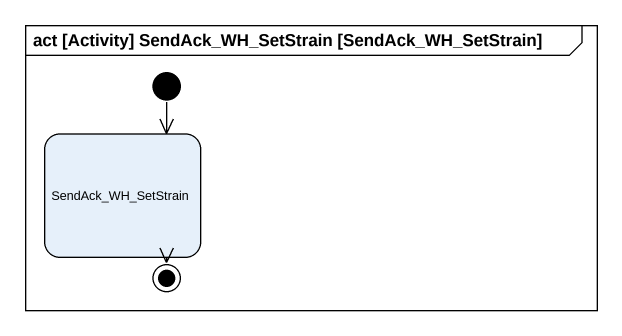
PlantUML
@startuml
mainframe act [Activity] SendAck_WH_SetStrain [SendAck_WH_SetStrain]
hide empty description
state SendAck_WH_SetStrain
[*] --> SendAck_WH_SetStrain
SendAck_WH_SetStrain --> [*]
@enduml
